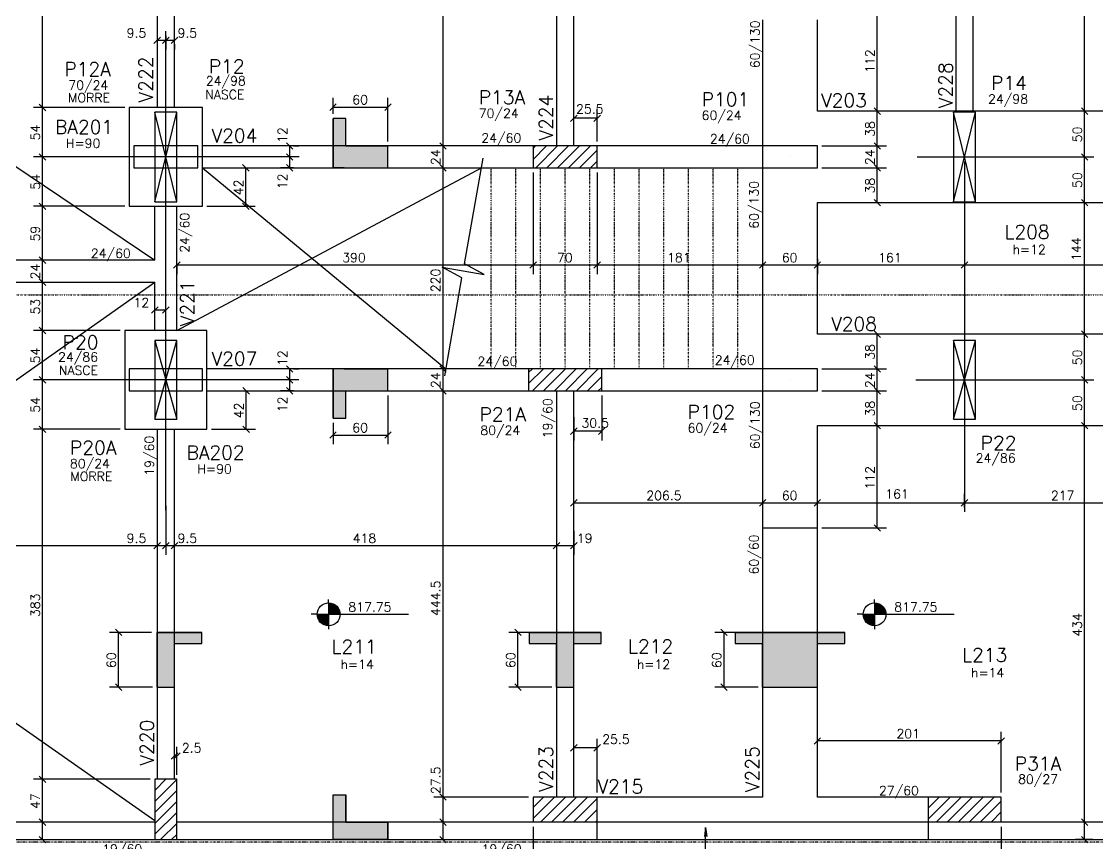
# Model space of a CAD drawing. Extents: x 938 to 7122, y 589 to 4089.
# Drawn here: x 2283 to 3461, y 1782 to 2682 of the extents above; entities that cross this region are included whole.
import ezdxf

# ---------------------------------------------------------------- set-up
doc = ezdxf.new("R2010")
doc.units = 0
doc.header["$MEASUREMENT"] = 0
doc.linetypes.add('ESTILO_TQS_0003', pattern=[1.5, 0.5, -0.4, 0.1, -0.5])
doc.linetypes.add('ESTILO_TQS_0004', pattern=[2, 0.5, -0.4, 0.1, -0.4, 0.1, -0.5])
for name, color, linetype in [('1', 1, 'CONTINUOUS'), ('2', 2, 'CONTINUOUS'), ('3', 3, 'CONTINUOUS'), ('4', 4, 'CONTINUOUS'), ('6', 6, 'CONTINUOUS'), ('7', 7, 'CONTINUOUS'), ('8', 8, 'CONTINUOUS'), ('9', 9, 'CONTINUOUS')]:
    doc.layers.add(name, color=color, linetype=linetype)
doc.styles.get("Standard").update_dxf_attribs({"font": 'ROMANS.SHX'})

msp = doc.modelspace()

# ---------------------------------------------------------------- linework, layer by layer
at = {"layer": '1', "linetype": 'Continuous'}
for p, q in [((3303.2985, 2484.4455), (3327.2985, 2582.4455)), ((3327.2985, 2484.4455), (3303.2985, 2582.4455)), ((3303.2985, 2246.4455), (3327.2985, 2332.4455)), ((3327.2985, 2246.4455), (3303.2985, 2332.4455))]:
    msp.add_line(p, q, dxfattribs=at)
at = {"layer": '2', "linetype": 'Continuous'}
for p, q in [((2428.262966, 2657.50118), (2435.334034, 2664.572248)), ((2437.762966, 2657.50118), (2444.834034, 2664.572248)), ((2437.762966, 2657.50118), (2444.834034, 2664.572248)), ((2447.262966, 2657.50118), (2454.334034, 2664.572248)), ((2309.916601, 2583.909966), (2302.845533, 2590.981034)), ((2309.916601, 2583.909966), (2302.845533, 2590.981034)), ((2620.784659, 2584.403837), (2627.855727, 2591.474905)), ((2680.784659, 2584.403837), (2687.855727, 2591.474905)), ((2891.334034, 2579.263), (2884.262966, 2572.191932)), ((2916.834034, 2579.263), (2909.762966, 2572.191932)), ((3223.365652, 2579.909966), (3216.294584, 2586.981034)), ((3223.365652, 2579.909966), (3216.294584, 2586.981034)), ((3450.230229, 2579.909966), (3443.159161, 2586.981034)), ((3450.230229, 2579.909966), (3443.159161, 2586.981034)), ((2624.320193, 2575.4455), (2624.320193, 2575.4455)), ((2580.424841, 2541.909966), (2573.353773, 2548.981034)), ((2684.320193, 2545.4455), (2684.320193, 2545.4455)), ((2748.174918, 2541.909966), (2741.10385, 2548.981034)), ((2748.174918, 2541.909966), (2741.10385, 2548.981034)), ((3223.365652, 2541.909966), (3216.294584, 2548.981034)), ((3223.365652, 2541.909966), (3216.294584, 2548.981034)), ((2309.916601, 2529.909966), (2302.845533, 2536.981034)), ((2309.916601, 2529.909966), (2302.845533, 2536.981034)), ((2441.2985, 2533.4455), (2441.2985, 2533.4455)), ((2580.424841, 2529.909966), (2573.353773, 2536.981034)), ((2580.424841, 2529.909966), (2573.353773, 2536.981034)), ((2878.2985, 2533.4455), (2878.2985, 2533.4455)), ((3124.2985, 2533.4455), (3124.2985, 2533.4455)), ((3315.2985, 2533.4455), (3315.2985, 2533.4455)), ((3450.230229, 2529.909966), (3443.159161, 2536.981034)), ((3450.230229, 2529.909966), (3443.159161, 2536.981034)), ((2532.409472, 2517.909966), (2525.338404, 2524.981034)), ((2580.424841, 2517.909966), (2573.353773, 2524.981034)), ((2748.174918, 2517.909966), (2741.10385, 2524.981034)), ((2748.174918, 2517.909966), (2741.10385, 2524.981034)), ((3223.365652, 2517.909966), (3216.294584, 2524.981034)), ((3223.365652, 2517.909966), (3216.294584, 2524.981034)), ((3223.365652, 2479.909966), (3216.294584, 2486.981034)), ((3450.230229, 2479.909966), (3443.159161, 2486.981034)), ((3450.230229, 2479.909966), (3443.159161, 2486.981034)), ((2309.916601, 2475.909966), (2302.845533, 2482.981034)), ((2309.916601, 2475.909966), (2302.845533, 2482.981034)), ((2532.409472, 2475.909966), (2525.338404, 2482.981034)), ((2309.916601, 2416.909966), (2302.845533, 2423.981034)), ((2309.916601, 2416.909966), (2302.845533, 2423.981034)), ((2449.762966, 2411.713912), (2456.834034, 2418.78498)), ((2449.762966, 2411.713912), (2456.834034, 2418.78498)), ((2839.762966, 2411.713912), (2846.834034, 2418.78498)), ((2839.762966, 2411.713912), (2846.834034, 2418.78498)), ((2909.762966, 2411.713912), (2916.834034, 2418.78498)), ((2909.762966, 2411.713912), (2916.834034, 2418.78498)), ((3090.762966, 2411.713912), (3097.834034, 2418.78498)), ((3090.762966, 2411.713912), (3097.834034, 2418.78498)), ((3150.762966, 2411.713912), (3157.834034, 2418.78498)), ((3150.762966, 2411.713912), (3157.834034, 2418.78498)), ((3150.762966, 2411.713912), (3157.834034, 2418.78498)), ((3311.762966, 2411.713912), (3318.834034, 2418.78498)), ((3311.762966, 2411.713912), (3318.834034, 2418.78498)), ((2309.916601, 2392.909966), (2302.845533, 2399.981034)), ((2309.916601, 2392.909966), (2302.845533, 2399.981034)), ((2425.762966, 2362.497724), (2432.834034, 2369.568792)), ((2437.762966, 2362.497724), (2444.834034, 2369.568792)), ((2309.916601, 2339.911554), (2302.845533, 2346.982621)), ((2309.916601, 2339.911554), (2302.845533, 2346.982621)), ((3223.365652, 2335.909966), (3216.294584, 2342.981034)), ((3450.230229, 2335.909966), (3443.159161, 2342.981034)), ((3450.230229, 2335.909966), (3443.159161, 2342.981034)), ((2580.424841, 2297.909966), (2573.353773, 2304.981034)), ((2748.174918, 2297.909966), (2741.10385, 2304.981034)), ((2748.174918, 2297.909966), (2741.10385, 2304.981034)), ((3223.365652, 2297.909966), (3216.294584, 2304.981034)), ((3223.365652, 2297.909966), (3216.294584, 2304.981034)), ((2309.916601, 2285.909966), (2302.845533, 2292.981034)), ((2309.916601, 2285.909966), (2302.845533, 2292.981034)), ((2441.2985, 2289.4455), (2441.2985, 2289.4455)), ((2580.424841, 2285.909966), (2573.353773, 2292.981034)), ((2580.424841, 2285.909966), (2573.353773, 2292.981034)), ((2878.2985, 2289.4455), (2878.2985, 2289.4455)), ((3124.2985, 2289.4455), (3124.2985, 2289.4455)), ((3315.2985, 2289.4455), (3315.2985, 2289.4455)), ((3450.230229, 2285.909966), (3443.159161, 2292.981034)), ((3450.230229, 2285.909966), (3443.159161, 2292.981034)), ((2532.774017, 2273.909966), (2525.702949, 2280.981034)), ((2580.424841, 2273.909966), (2573.353773, 2280.981034)), ((2684.320193, 2277.4455), (2684.320193, 2277.4455)), ((2748.174918, 2273.909966), (2741.10385, 2280.981034)), ((2748.174918, 2273.909966), (2741.10385, 2280.981034)), ((3223.365652, 2273.909966), (3216.294584, 2280.981034)), ((3223.365652, 2273.909966), (3216.294584, 2280.981034)), ((2309.916601, 2231.911554), (2302.845533, 2238.982621)), ((2309.916601, 2231.911554), (2302.845533, 2238.982621)), ((2532.774017, 2231.911554), (2525.702949, 2238.982621)), ((2624.320193, 2247.4455), (2624.320193, 2247.4455)), ((3223.365652, 2235.909966), (3216.294584, 2242.981034)), ((3223.365652, 2235.909966), (3216.294584, 2242.981034)), ((3450.230229, 2235.909966), (3443.159161, 2242.981034)), ((3450.230229, 2235.909966), (3443.159161, 2242.981034)), ((2620.784659, 2225.501807), (2627.855727, 2232.572875)), ((2680.784659, 2225.501807), (2687.855727, 2232.572875)), ((2891.334034, 2236.820657), (2884.262966, 2229.749589)), ((2921.834034, 2236.820657), (2914.762966, 2229.749589)), ((2884.262966, 2151.385638), (2891.334034, 2158.456706)), ((3090.762966, 2151.385638), (3097.834034, 2158.456706)), ((3090.762966, 2151.385638), (3097.834034, 2158.456706)), ((3150.762966, 2151.385638), (3157.834034, 2158.456706)), ((3150.762966, 2151.385638), (3157.834034, 2158.456706)), ((3311.762966, 2151.385638), (3318.834034, 2158.456706)), ((3311.762966, 2151.385638), (3318.834034, 2158.456706)), ((3311.762966, 2151.385638), (3318.834034, 2158.456706)), ((3223.365652, 2123.909966), (3216.294584, 2130.981034)), ((2428.262966, 2104.626985), (2435.334034, 2111.698053)), ((2437.762966, 2104.626985), (2444.834034, 2111.698053)), ((2437.762966, 2104.626985), (2444.834034, 2111.698053)), ((2447.262966, 2104.626985), (2454.334034, 2111.698053)), ((2865.262966, 2104.626985), (2872.334034, 2111.698053)), ((2865.262966, 2104.626985), (2872.334034, 2111.698053)), ((2884.262966, 2104.626985), (2891.334034, 2111.698053)), ((2393.156486, 2009.645113), (2386.085419, 2016.71618)), ((2830.156486, 2009.645113), (2823.085419, 2016.71618)), ((3055.656486, 2009.645113), (3048.585419, 2016.71618)), ((2393.156486, 1949.645113), (2386.085419, 1956.71618)), ((2830.156486, 1949.645113), (2823.085419, 1956.71618)), ((3055.656486, 1949.645113), (3048.585419, 1956.71618)), ((3157.834034, 1897.881166), (3150.762966, 1890.810098)), ((3358.834034, 1897.881166), (3351.762966, 1890.810098)), ((2891.334034, 1890.31542), (2884.262966, 1883.244353)), ((2916.834034, 1890.31542), (2909.762966, 1883.244353)), ((2454.334034, 1881.535323), (2447.262966, 1874.464256)), ((2456.834034, 1881.535323), (2449.762966, 1874.464256)), ((2309.916601, 1848.909966), (2302.845533, 1855.981034)), ((2309.916601, 1848.909966), (2302.845533, 1855.981034)), ((2309.916601, 1848.909966), (2302.845533, 1855.981034)), ((2748.174918, 1829.409966), (2741.10385, 1836.481034)), ((2748.174918, 1829.409966), (2741.10385, 1836.481034)), ((2441.2985, 1819.4455), (2441.2985, 1819.4455)), ((2878.2985, 1819.4455), (2878.2985, 1819.4455)), ((3315.2985, 1819.4455), (3315.2985, 1819.4455)), ((2309.916601, 1801.909966), (2302.845533, 1808.981034)), ((2309.916601, 1801.909966), (2302.845533, 1808.981034)), ((2748.174918, 1801.909966), (2741.10385, 1808.981034)), ((2748.174918, 1801.909966), (2741.10385, 1808.981034)), ((3450.230229, 1801.909966), (3443.159161, 1808.981034)), ((3450.230229, 1801.909966), (3443.159161, 1808.981034)), ((2309.916601, 1782.909966), (2302.845533, 1789.981034)), ((2748.174918, 1782.909966), (2741.10385, 1789.981034)), ((3450.230229, 1782.909966), (3443.159161, 1789.981034))]:
    msp.add_line(p, q, dxfattribs=at)
at = {"layer": '2', "linetype": 'ESTILO_TQS_0003'}
msp.add_line((5334.295499, 1783.447249), (1863.811791, 1783.432074), dxfattribs=at)
at = {"layer": '3', "linetype": 'Continuous'}
for p, q in [((2843.2985, 2530.757303), (2857.986697, 2545.4455)), ((2843.2985, 2542.778118), (2845.965882, 2545.4455)), ((2846.007513, 2521.4455), (2870.007513, 2545.4455)), ((2858.028328, 2521.4455), (2882.028328, 2545.4455)), ((2870.049143, 2521.4455), (2894.049143, 2545.4455)), ((2882.069958, 2521.4455), (2906.069958, 2545.4455)), ((2894.090774, 2521.4455), (2913.2985, 2540.653226)), ((2906.111589, 2521.4455), (2913.2985, 2528.632411)), ((2429.2985, 2420.4455), (2429.2985, 2479.4455)), ((2429.2985, 2420.4455), (1589.2985, 2420.4455)), ((1589.2985, 2396.4455), (2429.2985, 2396.4455)), ((2429.2985, 2343.447088), (2429.2985, 2396.4455)), ((2838.2985, 2285.340997), (2854.403003, 2301.4455)), ((2838.2985, 2297.361812), (2842.382188, 2301.4455)), ((2842.423818, 2277.4455), (2866.423818, 2301.4455)), ((2854.444633, 2277.4455), (2878.444633, 2301.4455)), ((2866.465449, 2277.4455), (2890.465449, 2301.4455)), ((2878.486264, 2277.4455), (2902.486264, 2301.4455)), ((2890.507079, 2277.4455), (2914.507079, 2301.4455)), ((2902.527895, 2277.4455), (2918.2985, 2293.216105)), ((2914.54871, 2277.4455), (2918.2985, 2281.19529)), ((3094.2985, 2127.4455), (3154.2985, 2127.4455)), ((2619.457765, 2045.419674), (2619.457765, 2049.179788)), ((3216.817483, 2045.419674), (3216.817483, 2049.179788)), ((2619.457765, 2045.419674), (2619.457765, 2020.419674)), ((2619.457765, 2044.812326), (2623.30689, 2044.812326)), ((2619.457765, 2044.019477), (2625.206228, 2044.019477)), ((2619.457765, 2043.226628), (2626.530023, 2043.226628)), ((2619.457765, 2042.433767), (2627.565284, 2042.433767)), ((2619.457765, 2041.640978), (2628.412624, 2041.640978)), ((2619.457765, 2040.848129), (2629.121633, 2040.848129)), ((2619.457765, 2040.055268), (2629.72097, 2040.055268)), ((2619.457765, 2039.262418), (2630.228992, 2039.262418)), ((2619.457765, 2038.469569), (2630.658145, 2038.469569)), ((2619.457765, 2037.67672), (2631.017204, 2037.67672)), ((2619.457765, 2036.883871), (2631.312509, 2036.883871)), ((3216.817483, 2045.419674), (3216.817483, 2020.419674)), ((3216.817483, 2044.812326), (3220.666608, 2044.812326)), ((3216.817483, 2044.019477), (3222.565945, 2044.019477)), ((3216.817483, 2043.226628), (3223.889741, 2043.226628)), ((3216.817483, 2042.433767), (3224.925002, 2042.433767)), ((3216.817483, 2041.640978), (3225.772341, 2041.640978)), ((3216.817483, 2040.848129), (3226.481351, 2040.848129)), ((3216.817483, 2040.055268), (3227.080687, 2040.055268)), ((3216.817483, 2039.262418), (3227.58871, 2039.262418)), ((3216.817483, 2038.469569), (3228.017863, 2038.469569)), ((3216.817483, 2037.67672), (3228.376921, 2037.67672)), ((3216.817483, 2036.883871), (3228.672227, 2036.883871)), ((2606.957765, 2032.919674), (2600.322393, 2032.919674)), ((2619.457717, 2032.126872), (2606.957717, 2032.126872)), ((2606.957765, 2032.919674), (2631.957765, 2032.919674)), ((2619.457717, 2031.334023), (2607.058711, 2031.334023)), ((2619.457717, 2030.541174), (2607.186075, 2030.541174)), ((2619.457717, 2029.748325), (2607.366701, 2029.748325)), ((2619.457717, 2028.955524), (2607.602973, 2028.955524)), ((2619.457717, 2028.162627), (2607.898279, 2028.162627)), ((2619.457717, 2027.369826), (2608.257337, 2027.369826)), ((2619.457717, 2026.576977), (2608.68649, 2026.576977)), ((2619.457717, 2025.784127), (2609.194513, 2025.784127)), ((2619.457765, 2036.09107), (2631.548782, 2036.09107)), ((2619.457765, 2035.298221), (2631.72936, 2035.298221)), ((2619.457765, 2034.505372), (2631.856771, 2034.505372)), ((2619.457765, 2033.712523), (2631.957765, 2033.712523)), ((2631.957765, 2032.919674), (2706.736307, 2032.919674)), ((3204.317483, 2032.919674), (3197.68211, 2032.919674)), ((3216.817435, 2032.126872), (3204.317435, 2032.126872)), ((3204.317483, 2032.919674), (3229.317483, 2032.919674)), ((3216.817435, 2031.334023), (3204.418429, 2031.334023)), ((3216.817435, 2030.541174), (3204.545792, 2030.541174)), ((3216.817435, 2029.748325), (3204.726418, 2029.748325)), ((3216.817435, 2028.955524), (3204.962691, 2028.955524)), ((3216.817435, 2028.162627), (3205.257996, 2028.162627)), ((3216.817435, 2027.369826), (3205.617055, 2027.369826)), ((3216.817435, 2026.576977), (3206.046208, 2026.576977)), ((3216.817435, 2025.784127), (3206.55423, 2025.784127)), ((3216.817483, 2036.09107), (3228.908499, 2036.09107)), ((3216.817483, 2035.298221), (3229.089078, 2035.298221)), ((3216.817483, 2034.505372), (3229.216489, 2034.505372)), ((3216.817483, 2033.712523), (3229.317483, 2033.712523)), ((3229.317483, 2032.919674), (3304.096025, 2032.919674)), ((2619.457717, 2024.991278), (2609.793897, 2024.991278)), ((2619.457717, 2024.198477), (2610.502859, 2024.198477)), ((2619.457717, 2023.405568), (2611.350198, 2023.405568)), ((2619.457717, 2022.612767), (2612.385459, 2022.612767)), ((2619.457717, 2021.819918), (2613.709255, 2021.819918)), ((2619.457717, 2021.027069), (2615.60864, 2021.027069)), ((2619.457765, 2020.419674), (2619.457765, 2016.732666)), ((3216.817435, 2024.991278), (3207.153615, 2024.991278)), ((3216.817435, 2024.198477), (3207.862576, 2024.198477)), ((3216.817435, 2023.405568), (3208.709916, 2023.405568)), ((3216.817435, 2022.612767), (3209.745177, 2022.612767)), ((3216.817435, 2021.819918), (3211.068972, 2021.819918)), ((3216.817435, 2021.027069), (3212.968358, 2021.027069)), ((3216.817483, 2020.419674), (3216.817483, 2016.732666)), ((2429.2985, 1840.278551), (2441.465449, 1852.4455)), ((2429.2985, 1852.299367), (2429.444633, 1852.4455)), ((2429.2985, 1828.257736), (2453.2985, 1852.257736)), ((2429.2985, 1816.236921), (2453.2985, 1840.236921)), ((2429.2985, 1804.216105), (2453.2985, 1828.216105)), ((2843.2985, 1809.508386), (2866.735614, 1832.9455)), ((2843.2985, 1821.529201), (2854.714799, 1832.9455)), ((2851.756429, 1805.9455), (2878.756429, 1832.9455)), ((2863.777245, 1805.9455), (2890.777245, 1832.9455)), ((2875.79806, 1805.9455), (2902.79806, 1832.9455)), ((2887.818875, 1805.9455), (2913.2985, 1831.425125)), ((3275.2985, 1808.759036), (3299.484964, 1832.9455)), ((3275.2985, 1820.779851), (3287.464149, 1832.9455)), ((3275.2985, 1832.800666), (3275.443334, 1832.9455)), ((3284.505779, 1805.9455), (3311.505779, 1832.9455)), ((3296.526595, 1805.9455), (3323.526595, 1832.9455)), ((3308.54741, 1805.9455), (3335.54741, 1832.9455)), ((3320.568225, 1805.9455), (3347.568225, 1832.9455)), ((3332.589041, 1805.9455), (3355.2985, 1828.654959)), ((2429.2985, 1792.19529), (2453.2985, 1816.19529)), ((2899.83969, 1805.9455), (2913.2985, 1819.40431)), ((3344.609856, 1805.9455), (3355.2985, 1816.634144)), ((2435.569525, 1786.4455), (2453.2985, 1804.174475)), ((2911.860506, 1805.9455), (2913.2985, 1807.383494)), ((2447.59034, 1786.4455), (2453.2985, 1792.15366)), ((2913.2985, 1786.4455), (3275.2985, 1786.4455))]:
    msp.add_line(p, q, dxfattribs=at)
at = {"layer": '3', "linetype": 'ESTILO_TQS_0004'}
for p, q in [((2797.2985, 2301.4455), (2797.2985, 2521.4455)), ((2824.2985, 2301.4455), (2824.2985, 2521.4455)), ((2851.2985, 2301.4455), (2851.2985, 2521.4455)), ((2878.2985, 2301.4455), (2878.2985, 2521.4455)), ((2905.2985, 2301.4455), (2905.2985, 2521.4455)), ((2932.2985, 2301.4455), (2932.2985, 2521.4455)), ((2959.2985, 2301.4455), (2959.2985, 2521.4455)), ((2986.2985, 2301.4455), (2986.2985, 2521.4455)), ((3013.2985, 2301.4455), (3013.2985, 2521.4455)), ((3040.2985, 2301.4455), (3040.2985, 2521.4455)), ((3067.2985, 2301.4455), (3067.2985, 2521.4455))]:
    msp.add_line(p, q, dxfattribs=at)
at = {"layer": '3', "linetype": 'Continuous'}
for points in [[(2431.7985, 2985.4455), (2431.7985, 2587.4455)], [(2450.7985, 2587.4455), (2450.7985, 2985.4455)], [(2868.7985, 2985.4455), (2868.7985, 2545.4455)], [(2887.7985, 2545.4455), (2887.7985, 2985.4455)], [(3305.7985, 2985.4455), (3305.7985, 2583.4455)], [(3324.7985, 2583.4455), (3324.7985, 2985.4455)], [(3094.2985, 2683.4455), (3094.2985, 2545.4455)], [(3154.2985, 2583.4455), (3154.2985, 2683.4455)], [(2401.2985, 2479.4455), (2481.2985, 2479.4455), (2481.2985, 2587.4455), (2401.2985, 2587.4455), (2401.2985, 2479.4455)], [(3305.7985, 2583.4455), (3154.2985, 2583.4455)], [(3324.7985, 2583.4455), (3305.7985, 2583.4455)], [(3729.7985, 2583.4455), (3324.7985, 2583.4455)], [(2843.2985, 2545.4455), (2481.2985, 2545.4455)], [(3094.2985, 2545.4455), (2913.2985, 2545.4455)], [(2481.2985, 2521.4455), (2843.2985, 2521.4455)], [(2913.2985, 2521.4455), (3094.2985, 2521.4455)], [(3094.2985, 2521.4455), (3094.2985, 2301.4455)], [(2453.2985, 2343.447088), (2453.2985, 2479.4455)], [(3154.2985, 2339.4455), (3154.2985, 2483.4455)], [(3154.2985, 2483.4455), (3315.2985, 2483.4455)], [(3315.2985, 2483.4455), (3729.7985, 2483.4455)], [(2396.2985, 2235.447088), (2486.2985, 2235.447088), (2486.2985, 2343.447088), (2396.2985, 2343.447088), (2396.2985, 2235.447088)], [(3315.2985, 2339.4455), (3154.2985, 2339.4455)], [(3729.7985, 2339.4455), (3315.2985, 2339.4455)], [(2838.2985, 2301.4455), (2486.2985, 2301.4455)], [(3094.2985, 2301.4455), (2918.2985, 2301.4455)], [(2486.2985, 2277.4455), (2838.2985, 2277.4455)], [(2868.7985, 2277.4455), (2868.7985, 1832.9455)], [(2887.7985, 1832.9455), (2887.7985, 2277.4455)], [(2918.2985, 2277.4455), (3094.2985, 2277.4455)], [(3094.2985, 2277.4455), (3094.2985, 2139.4455)], [(3154.2985, 2139.4455), (3154.2985, 2239.4455)], [(3154.2985, 2239.4455), (3315.2985, 2239.4455)], [(3315.2985, 2239.4455), (3729.7985, 2239.4455)], [(2431.7985, 2235.447088), (2431.7985, 1852.4455)], [(2450.7985, 1852.4455), (2450.7985, 2235.447088)], [(3094.2985, 2139.4455), (3094.2985, 1832.9455)], [(3154.2985, 1832.9455), (3154.2985, 2139.4455)], [(3094.2985, 1832.9455), (2913.2985, 1832.9455)], [(3275.2985, 1832.9455), (3154.2985, 1832.9455)], [(2429.2985, 1805.4455), (2019.2985, 1805.4455)], [(2843.2985, 1805.4455), (2453.2985, 1805.4455)], [(2843.2985, 1805.9455), (2843.2985, 1805.4455)], [(2913.2985, 1805.9455), (3124.2985, 1805.9455)], [(2913.2985, 1804.4455), (2913.2985, 1805.9455)], [(2913.2985, 1786.4455), (2913.2985, 1804.4455)], [(3124.2985, 1805.9455), (3275.2985, 1805.9455)], [(3275.2985, 1805.9455), (3275.2985, 1804.4455)], [(3275.2985, 1804.4455), (3275.2985, 1786.4455)], [(3355.2985, 1805.4455), (3355.2985, 1805.9455)], [(3717.2985, 1805.4455), (3355.2985, 1805.4455)], [(2118.2985, 1786.4455), (2429.2985, 1786.4455)], [(2453.2985, 1786.4455), (2913.2985, 1786.4455)], [(3275.2985, 1786.4455), (3752.2985, 1786.4455)]]:
    msp.add_lwpolyline(points, dxfattribs=at)
for centre in [(2619.457765, 2032.919674), (3216.817483, 2032.919674)]:
    msp.add_circle(centre, 12.5, dxfattribs=at)
at = {"layer": '6', "linetype": 'Continuous'}
for p, q in [((2624.320193, 2545.4455), (2624.320193, 2575.4455)), ((2638.320193, 2545.4455), (2638.320193, 2575.4455)), ((2624.320193, 2521.4455), (2624.320193, 2545.4455)), ((2638.320193, 2545.4455), (2684.320193, 2545.4455)), ((2684.320193, 2521.4455), (2684.320193, 2545.4455)), ((2624.320193, 2521.4455), (2624.320193, 2521.4455)), ((2636.320193, 2521.4455), (2624.320193, 2521.4455)), ((2636.320193, 2521.4455), (2636.320193, 2521.4455)), ((2636.320193, 2521.4455), (2684.320193, 2521.4455)), ((2624.320193, 2301.4455), (2624.320193, 2301.4455)), ((2624.320193, 2277.4455), (2624.320193, 2301.4455)), ((2636.320193, 2301.4455), (2624.320193, 2301.4455)), ((2636.320193, 2301.4455), (2636.320193, 2301.4455)), ((2636.320193, 2301.4455), (2684.320193, 2301.4455)), ((2684.320193, 2277.4455), (2684.320193, 2301.4455)), ((2624.320193, 2247.4455), (2624.320193, 2277.4455)), ((2638.320193, 2247.4455), (2638.320193, 2277.4455)), ((2638.320193, 2277.4455), (2684.320193, 2277.4455)), ((2431.7985, 2013.180647), (2431.7985, 2013.180647)), ((2431.7985, 2013.180647), (2450.7985, 2013.180647)), ((2431.7985, 2001.180647), (2431.7985, 2013.180647)), ((2450.7985, 2013.180647), (2480.7985, 2013.180647)), ((2838.7985, 2013.180647), (2868.7985, 2013.180647)), ((2868.7985, 2013.180647), (2887.7985, 2013.180647)), ((2887.7985, 2013.180647), (2917.7985, 2013.180647)), ((3064.2985, 2013.180647), (3094.2985, 2013.180647)), ((3094.2985, 2013.180647), (3154.2985, 2013.180647)), ((3154.2985, 2013.180647), (3184.2985, 2013.180647)), ((2431.7985, 1953.180647), (2431.7985, 2001.180647)), ((2431.7985, 2001.180647), (2431.7985, 2001.180647)), ((2450.7985, 1953.180647), (2450.7985, 2001.180647)), ((2450.7985, 2001.180647), (2480.7985, 2001.180647)), ((2838.7985, 2001.180647), (2868.7985, 2001.180647)), ((2868.7985, 1953.180647), (2868.7985, 2001.180647)), ((2887.7985, 1953.180647), (2887.7985, 2001.180647)), ((2887.7985, 2001.180647), (2917.7985, 2001.180647)), ((3064.2985, 2001.180647), (3094.2985, 2001.180647)), ((3094.2985, 1953.180647), (3094.2985, 2001.180647)), ((3154.2985, 1953.180647), (3154.2985, 2001.180647)), ((3154.2985, 2001.180647), (3184.2985, 2001.180647)), ((2431.7985, 1953.180647), (2450.7985, 1953.180647)), ((2868.7985, 1953.180647), (2887.7985, 1953.180647)), ((3094.2985, 1953.180647), (3154.2985, 1953.180647)), ((2624.320193, 1805.4455), (2624.320193, 1835.4455)), ((2638.320193, 1805.4455), (2638.320193, 1835.4455)), ((2624.320193, 1786.4455), (2624.320193, 1805.4455)), ((2638.320193, 1805.4455), (2684.320193, 1805.4455)), ((2684.320193, 1786.4455), (2684.320193, 1805.4455)), ((2624.320193, 1786.4455), (2684.320193, 1786.4455))]:
    msp.add_line(p, q, dxfattribs=at)
at = {"layer": '7', "linetype": 'Continuous'}
for points in [[(2429.2985, 2484.4455), (2453.2985, 2484.4455), (2453.2985, 2582.4455), (2429.2985, 2582.4455), (2429.2985, 2484.4455)], [(3303.2985, 2484.4455), (3327.2985, 2484.4455), (3327.2985, 2582.4455), (3303.2985, 2582.4455), (3303.2985, 2484.4455)], [(2406.2985, 2521.4455), (2476.2985, 2521.4455), (2476.2985, 2545.4455), (2406.2985, 2545.4455), (2406.2985, 2521.4455)], [(2843.2985, 2521.4455), (2913.2985, 2521.4455), (2913.2985, 2545.4455), (2843.2985, 2545.4455), (2843.2985, 2521.4455)], [(3094.2985, 2521.4455), (3154.2985, 2521.4455), (3154.2985, 2545.4455), (3094.2985, 2545.4455), (3094.2985, 2521.4455)], [(2429.2985, 2246.4455), (2453.2985, 2246.4455), (2453.2985, 2332.4455), (2429.2985, 2332.4455), (2429.2985, 2246.4455)], [(3303.2985, 2246.4455), (3327.2985, 2246.4455), (3327.2985, 2332.4455), (3303.2985, 2332.4455), (3303.2985, 2246.4455)], [(2401.2985, 2277.4455), (2481.2985, 2277.4455), (2481.2985, 2301.4455), (2401.2985, 2301.4455), (2401.2985, 2277.4455)], [(2838.2985, 2277.4455), (2918.2985, 2277.4455), (2918.2985, 2301.4455), (2838.2985, 2301.4455), (2838.2985, 2277.4455)], [(3094.2985, 2277.4455), (3154.2985, 2277.4455), (3154.2985, 2301.4455), (3094.2985, 2301.4455), (3094.2985, 2277.4455)], [(2429.2985, 1786.4455), (2453.2985, 1786.4455), (2453.2985, 1852.4455), (2429.2985, 1852.4455), (2429.2985, 1786.4455)], [(2843.2985, 1805.9455), (2913.2985, 1805.9455), (2913.2985, 1832.9455), (2843.2985, 1832.9455), (2843.2985, 1805.9455)], [(3275.2985, 1805.9455), (3355.2985, 1805.9455), (3355.2985, 1832.9455), (3275.2985, 1832.9455), (3275.2985, 1805.9455)]]:
    msp.add_lwpolyline(points, dxfattribs=at)
at = {"layer": '8', "linetype": 'Continuous'}
for points in [[(2624.320193, 2521.4455), (2636.320193, 2521.4455), (2684.320193, 2521.4455), (2684.320193, 2545.4455), (2638.320193, 2545.4455), (2638.320193, 2575.4455), (2624.320193, 2575.4455), (2624.320193, 2521.4455)], [(2624.320193, 2247.4455), (2638.320193, 2247.4455), (2638.320193, 2277.4455), (2684.320193, 2277.4455), (2684.320193, 2301.4455), (2636.320193, 2301.4455), (2624.320193, 2301.4455), (2624.320193, 2247.4455)], [(2431.7985, 2013.180647), (2431.7985, 2001.180647), (2431.7985, 1953.180647), (2450.7985, 1953.180647), (2450.7985, 2001.180647), (2480.7985, 2001.180647), (2480.7985, 2013.180647), (2431.7985, 2013.180647)], [(2838.7985, 2013.180647), (2838.7985, 2001.180647), (2868.7985, 2001.180647), (2868.7985, 1953.180647), (2887.7985, 1953.180647), (2887.7985, 2001.180647), (2917.7985, 2001.180647), (2917.7985, 2013.180647), (2838.7985, 2013.180647)], [(3064.2985, 2001.180647), (3094.2985, 2001.180647), (3094.2985, 1953.180647), (3154.2985, 1953.180647), (3154.2985, 2001.180647), (3184.2985, 2001.180647), (3184.2985, 2013.180647), (3064.2985, 2013.180647), (3064.2985, 2001.180647)], [(2624.320193, 1835.4455), (2638.320193, 1835.4455), (2638.320193, 1805.4455), (2684.320193, 1805.4455), (2684.320193, 1786.4455), (2624.320193, 1786.4455), (2624.320193, 1835.4455)]]:
    msp.add_lwpolyline(points, dxfattribs=at)
for points in [[(2638.320193, 2545.4455), (2638.320193, 2575.4455), (2624.320193, 2521.4455)], [(2638.320193, 2575.4455), (2624.320193, 2575.4455), (2624.320193, 2521.4455)], [(2624.320193, 2521.4455), (2624.320193, 2521.4455), (2624.320193, 2575.4455)], [(2684.320193, 2521.4455), (2684.320193, 2545.4455), (2624.320193, 2521.4455)], [(2684.320193, 2545.4455), (2638.320193, 2545.4455), (2624.320193, 2521.4455)], [(2636.320193, 2521.4455), (2684.320193, 2521.4455), (2624.320193, 2521.4455)], [(2636.320193, 2301.4455), (2624.320193, 2301.4455), (2638.320193, 2247.4455)], [(2638.320193, 2247.4455), (2624.320193, 2301.4455), (2624.320193, 2247.4455)], [(2684.320193, 2301.4455), (2636.320193, 2301.4455), (2638.320193, 2277.4455)], [(2638.320193, 2277.4455), (2636.320193, 2301.4455), (2638.320193, 2247.4455)], [(2684.320193, 2277.4455), (2684.320193, 2301.4455), (2638.320193, 2277.4455)], [(2431.7985, 2013.180647), (2431.7985, 2001.180647), (2431.7985, 1953.180647)], [(2431.7985, 2013.180647), (2431.7985, 1953.180647), (2450.7985, 1953.180647)], [(2431.7985, 2013.180647), (2450.7985, 1953.180647), (2450.7985, 2001.180647)], [(2431.7985, 2013.180647), (2450.7985, 2001.180647), (2480.7985, 2001.180647)], [(2431.7985, 2013.180647), (2480.7985, 2001.180647), (2480.7985, 2013.180647)], [(2431.7985, 2013.180647), (2480.7985, 2013.180647), (2431.7985, 2013.180647)], [(2838.7985, 2013.180647), (2838.7985, 2001.180647), (2868.7985, 2001.180647)], [(2838.7985, 2013.180647), (2868.7985, 2001.180647), (2917.7985, 2013.180647)], [(2868.7985, 2001.180647), (2887.7985, 2001.180647), (2917.7985, 2013.180647)], [(2887.7985, 2001.180647), (2917.7985, 2001.180647), (2917.7985, 2013.180647)], [(3064.2985, 2013.180647), (3064.2985, 2001.180647), (3094.2985, 2001.180647)], [(3064.2985, 2013.180647), (3094.2985, 2001.180647), (3184.2985, 2013.180647)], [(3094.2985, 2001.180647), (3154.2985, 2001.180647), (3184.2985, 2013.180647)], [(3154.2985, 2001.180647), (3184.2985, 2001.180647), (3184.2985, 2013.180647)], [(2868.7985, 1953.180647), (2887.7985, 1953.180647), (2868.7985, 2001.180647)], [(2887.7985, 1953.180647), (2887.7985, 2001.180647), (2868.7985, 2001.180647)], [(3094.2985, 1953.180647), (3154.2985, 1953.180647), (3094.2985, 2001.180647)], [(3154.2985, 1953.180647), (3154.2985, 2001.180647), (3094.2985, 2001.180647)], [(2624.320193, 1835.4455), (2638.320193, 1835.4455), (2624.320193, 1786.4455)], [(2638.320193, 1835.4455), (2638.320193, 1805.4455), (2624.320193, 1786.4455)], [(2624.320193, 1786.4455), (2638.320193, 1805.4455), (2684.320193, 1786.4455)], [(2638.320193, 1805.4455), (2684.320193, 1805.4455), (2684.320193, 1786.4455)]]:
    msp.add_solid(points, dxfattribs=at)
at = {"layer": '9', "linetype": 'Continuous'}
for p, q in [((1594.2985, 2982.092384), (2429.2985, 2420.4455)), ((2306.381067, 2587.4455), (2306.381067, 2985.4455)), ((2744.639384, 2545.4455), (2744.639384, 2985.4455)), ((3446.694695, 2583.4455), (3446.694695, 2985.4455)), ((3219.830118, 2583.4455), (3219.830118, 2695.4455)), ((2431.7985, 2678.072914), (2431.7985, 2651.036714)), ((2431.7985, 2661.036714), (2441.2985, 2661.036714)), ((2441.2985, 2146.922101), (2441.2985, 2671.026458)), ((2441.2985, 2666.026458), (2441.2985, 2651.036714)), ((2441.2985, 2661.036714), (2450.7985, 2661.036714)), ((2450.7985, 2656.918162), (2450.7985, 2651.036714)), ((2624.320193, 2580.4455), (2624.320193, 2597.939371)), ((2684.320193, 2550.4455), (2684.320193, 2597.939371)), ((2396.2985, 2587.4455), (2296.381067, 2587.4455)), ((2306.381067, 2533.4455), (2306.381067, 2587.4455)), ((2453.2985, 2484.4455), (2429.2985, 2582.4455)), ((2429.2985, 2484.4455), (2453.2985, 2582.4455)), ((2624.320193, 2587.939371), (2684.320193, 2587.939371)), ((2887.7985, 2568.839318), (2887.7985, 2585.727466)), ((2913.2985, 2550.4455), (2913.2985, 2585.727466)), ((3219.830118, 2545.4455), (3219.830118, 2583.4455)), ((3442.333561, 2583.4455), (3436.694695, 2583.4455)), ((3446.694695, 2533.4455), (3446.694695, 2583.4455)), ((2913.2985, 2575.727466), (2887.7985, 2575.727466)), ((2576.889307, 2533.4455), (2576.889307, 2545.4455)), ((2580.9506, 2545.4455), (2586.889307, 2545.4455)), ((2744.639384, 2521.4455), (2744.639384, 2545.4455)), ((3159.2985, 2545.4455), (3229.830118, 2545.4455)), ((3219.830118, 2521.4455), (3219.830118, 2545.4455)), ((2587.363581, 2533.4455), (2296.381067, 2533.4455)), ((2306.381067, 2479.4455), (2306.381067, 2533.4455)), ((2581.651864, 2533.4455), (2566.889307, 2533.4455)), ((2576.889307, 2521.4455), (2576.889307, 2533.4455)), ((2768.045252, 2416.565348), (2788.396032, 2531.93952)), ((3263.564227, 2533.4455), (3456.694695, 2533.4455)), ((3446.694695, 2483.4455), (3446.694695, 2533.4455)), ((2453.2985, 2343.447088), (2786.544945, 2521.4455)), ((2481.2985, 2521.4455), (2747.739332, 2301.4455)), ((2518.607277, 2521.4455), (2538.873938, 2521.4455)), ((2528.873938, 2479.4455), (2528.873938, 2521.4455)), ((2581.088639, 2521.4455), (2566.889307, 2521.4455)), ((2744.639384, 2301.4455), (2744.639384, 2521.4455)), ((3159.2985, 2521.4455), (3229.830118, 2521.4455)), ((3219.830118, 2483.4455), (3219.830118, 2521.4455)), ((3315.2985, 2528.44088), (3315.2985, 2405.249446)), ((2843.2985, 2516.4455), (2843.2985, 2405.249446)), ((2913.2985, 2516.4455), (2913.2985, 2405.249446)), ((2396.2985, 2479.4455), (2296.381067, 2479.4455)), ((2306.381067, 2420.4455), (2306.381067, 2479.4455)), ((2486.2985, 2479.4455), (2538.873938, 2479.4455)), ((3439.908237, 2483.4455), (3456.694695, 2483.4455)), ((3446.694695, 2339.4455), (3446.694695, 2483.4455)), ((2306.381067, 2396.4455), (2306.381067, 2420.4455)), ((2453.2985, 2415.664084), (2453.2985, 2405.249446)), ((2453.2985, 2415.249446), (2843.2985, 2415.249446)), ((2789.73205, 2404.820525), (2768.045252, 2416.565348)), ((2843.2985, 2415.249446), (2913.2985, 2415.249446)), ((2913.2985, 2415.249446), (3094.2985, 2415.249446)), ((3094.2985, 2415.249446), (3154.2985, 2415.249446)), ((3154.2985, 2421.85482), (3154.2985, 2405.249446)), ((3154.2985, 2415.249446), (3315.2985, 2415.249446)), ((3315.2985, 2415.249446), (3729.7985, 2415.249446)), ((2765.33573, 2401.20432), (2743.648922, 2412.9491)), ((2743.648922, 2412.9491), (2789.73205, 2404.820525)), ((3094.2985, 2412.085975), (3094.2985, 2405.249446)), ((3154.2985, 2412.085975), (3154.2985, 2405.249446)), ((3315.2985, 2405.249446), (3315.2985, 2144.921172)), ((1589.2985, 2396.4455), (2429.2985, 1807.199209)), ((1732.175614, 1905.671464), (2429.2985, 2396.4455)), ((2306.381067, 2343.447088), (2306.381067, 2396.4455)), ((2746.415357, 2293.93952), (2765.33573, 2401.20432)), ((2429.2985, 2348.447088), (2429.2985, 2376.033258)), ((2429.2985, 2366.033258), (2441.2985, 2366.033258)), ((2391.2985, 2343.447088), (2296.381067, 2343.447088)), ((2306.381067, 2289.4455), (2306.381067, 2343.447088)), ((2429.2985, 2246.4455), (2453.2985, 2332.4455)), ((2429.2985, 2332.4455), (2453.2985, 2246.4455)), ((3216.039488, 2339.4455), (3209.830118, 2339.4455)), ((3219.830118, 2301.4455), (3219.830118, 2339.4455)), ((3453.135094, 2339.4455), (3436.694695, 2339.4455)), ((3446.694695, 2289.4455), (3446.694695, 2339.4455)), ((2576.889307, 2289.4455), (2576.889307, 2301.4455)), ((2580.9506, 2301.4455), (2586.889307, 2301.4455)), ((2744.639384, 2277.4455), (2744.639384, 2301.4455)), ((3159.2985, 2301.4455), (3229.830118, 2301.4455)), ((3219.830118, 2277.4455), (3219.830118, 2301.4455)), ((2586.651864, 2289.4455), (2296.381067, 2289.4455)), ((2306.381067, 2235.447088), (2306.381067, 2289.4455)), ((2581.651864, 2289.4455), (2566.889307, 2289.4455)), ((2576.889307, 2277.4455), (2576.889307, 2289.4455)), ((3262.092497, 2289.4455), (3456.694695, 2289.4455)), ((3446.694695, 2239.4455), (3446.694695, 2289.4455)), ((2517.324095, 2277.4455), (2539.238483, 2277.4455)), ((2529.238483, 2235.447088), (2529.238483, 2277.4455)), ((2581.088639, 2277.4455), (2566.889307, 2277.4455)), ((2684.320193, 2272.4455), (2684.320193, 2219.037341)), ((2744.639384, 1832.9455), (2744.639384, 2277.4455)), ((2918.2985, 2272.4455), (2918.2985, 2223.285123)), ((3159.2985, 2277.4455), (3229.830118, 2277.4455)), ((3219.830118, 2239.4455), (3219.830118, 2277.4455)), ((2624.320193, 2242.4455), (2624.320193, 2219.037341)), ((2887.7985, 2248.728185), (2887.7985, 2223.285123)), ((3199.433351, 2239.4455), (3229.830118, 2239.4455)), ((3219.830118, 2127.4455), (3219.830118, 2239.4455)), ((3422.051029, 2239.4455), (3456.694695, 2239.4455)), ((3446.694695, 1805.4455), (3446.694695, 2239.4455)), ((2391.2985, 2235.447088), (2296.381067, 2235.447088)), ((2306.381067, 1852.4455), (2306.381067, 2235.447088)), ((2491.2985, 2235.447088), (2539.238483, 2235.447088)), ((2624.320193, 2229.037341), (2684.320193, 2229.037341)), ((2918.2985, 2233.285123), (2887.7985, 2233.285123)), ((2887.7985, 2154.921172), (3094.2985, 2154.921172)), ((3094.2985, 2154.921172), (3154.2985, 2154.921172)), ((3154.2985, 2154.921172), (3315.2985, 2154.921172)), ((3315.2985, 2149.921172), (3315.2985, 2164.921172)), ((3315.2985, 2154.921172), (3532.298508, 2154.921172)), ((2441.2985, 2151.741561), (2441.2985, 2098.162519)), ((2868.7985, 2130.26285), (2868.7985, 2098.162519)), ((2887.7985, 2124.412577), (2887.7985, 2098.162519)), ((3159.2985, 2127.4455), (3229.830118, 2127.4455)), ((2044.2985, 2108.162519), (2431.7985, 2108.162519)), ((2431.7985, 2108.162519), (2441.2985, 2108.162519)), ((2441.2985, 2108.162519), (2450.7985, 2108.162519)), ((2450.7985, 2108.162519), (2868.7985, 2108.162519)), ((2868.7985, 2108.162519), (2887.7985, 2108.162519)), ((2425.77477, 2013.180647), (2379.620953, 2013.180647)), ((2389.620953, 1953.180647), (2389.620953, 2013.180647)), ((2840.289705, 2013.180647), (2816.620953, 2013.180647)), ((2826.620953, 1953.180647), (2826.620953, 2013.180647)), ((3065.789705, 2013.180647), (3042.120953, 2013.180647)), ((3052.120953, 1953.180647), (3052.120953, 2013.180647)), ((2426.7985, 1953.180647), (2379.620953, 1953.180647)), ((2863.7985, 1953.180647), (2816.620953, 1953.180647)), ((3089.2985, 1953.180647), (3042.120953, 1953.180647)), ((2887.7985, 1865.891571), (2887.7985, 1896.779887)), ((2913.2985, 1837.9455), (2913.2985, 1896.779887)), ((3154.2985, 1877.253455), (3154.2985, 1904.345632)), ((3355.2985, 1837.9455), (3355.2985, 1904.345632)), ((2450.7985, 1872.535958), (2450.7985, 1887.999789)), ((2453.2985, 1857.4455), (2453.2985, 1887.999789)), ((2913.2985, 1886.779887), (2887.7985, 1886.779887)), ((3355.2985, 1894.345632), (3154.2985, 1894.345632)), ((2453.2985, 1877.999789), (2450.7985, 1877.999789)), ((2424.2985, 1852.4455), (2296.381067, 1852.4455)), ((2367.41489, 1852.4455), (2296.381067, 1852.4455)), ((2306.381067, 1805.4455), (2306.381067, 1852.4455)), ((2838.2985, 1832.9455), (2734.639384, 1832.9455)), ((2744.639384, 1805.4455), (2744.639384, 1832.9455)), ((2306.381067, 1786.4455), (2306.381067, 1805.4455)), ((2744.639384, 1786.4455), (2744.639384, 1805.4455)), ((3456.232611, 1805.4455), (3436.694695, 1805.4455)), ((3446.694695, 1786.4455), (3446.694695, 1805.4455)), ((2843.2985, 1800.4455), (2843.2985, 1615.012119)), ((3355.2985, 1800.4455), (3355.2985, 1615.012119)), ((3455.600528, 1786.4455), (3436.694695, 1786.4455))]:
    msp.add_line(p, q, dxfattribs=at)
at = {"layer": '9', "linetype": 'ESTILO_TQS_0004'}
msp.add_line((1386.105597, 2382.4455), (5564.015502, 2382.4455), dxfattribs=at)
at = {"layer": '9', "linetype": 'Continuous'}
msp.add_lwpolyline([(3080.77587, 1745.712794), (3031.930506, 1745.712794), (3031.930506, 1799.57784), (3033.235768, 1789.663391), (3031.930506, 1799.57784), (3030.625244, 1789.663391)], dxfattribs=at)

# ---------------------------------------------------------------- texts
at = {"layer": '2', "linetype": 'Continuous'}
for s, p in [('9.5', (2398.46517, 2664.036714)), ('9.5', (2454.13183, 2664.036714)), ('60', (2645.320193, 2590.939371)), ('25.5', (2890.168496, 2580.840915)), ('390', (2634.2985, 2418.249446)), ('70', (2869.2985, 2418.249446)), ('181', (2989.7985, 2418.249446)), ('60', (3115.2985, 2418.249446)), ('161', (3220.7985, 2418.249446)), ('12', (2405.96517, 2369.033258)), ('60', (2645.320193, 2232.037341)), ('30.5', (2896.121599, 2237.327517)), ('206.5', (2967.0485, 2157.921172)), ('60', (3115.2985, 2157.921172)), ('161', (3228.515553, 2159.545815)), ('217', (3409.798504, 2157.921172)), ('9.5', (2398.46517, 2111.162519)), ('9.5', (2454.13183, 2111.162519)), ('418', (2645.7985, 2111.162519)), ('19', (2891.13183, 2111.162519)), ('25.5', (2918.801619, 1891.259219)), ('201', (3240.7985, 1897.345632)), ('2.5', (2458.810063, 1881.765436))]:
    msp.add_text(s, height=10, dxfattribs=at).set_placement(p)
for s, p in [('112', (3216.830118, 2625.4455)), ('54', (2303.381067, 2551.4455)), ('38', (3216.830118, 2555.4455)), ('12', (2573.889307, 2548.77883)), ('50', (3443.694695, 2549.4455)), ('24', (2741.639384, 2524.4455)), ('24', (3216.830118, 2524.4455)), ('54', (2303.381067, 2497.4455)), ('12', (2573.889307, 2498.11217)), ('38', (3216.830118, 2493.4455)), ('50', (3443.694695, 2499.4455)), ('42', (2525.873938, 2491.4455)), ('59', (2303.381067, 2440.9455)), ('144', (3442.701041, 2419.678498)), ('24', (2303.381067, 2399.4455)), ('220', (2741.424026, 2385.38544)), ('53', (2303.381067, 2360.946294)), ('54', (2303.381067, 2307.446294)), ('12', (2573.889307, 2304.77883)), ('38', (3216.830118, 2311.4455)), ('50', (3443.694695, 2305.4455)), ('24', (2741.639384, 2280.4455)), ('24', (3216.830118, 2280.4455)), ('54', (2303.381067, 2253.446294)), ('42', (2526.238483, 2247.446294)), ('12', (2573.889307, 2254.11217)), ('38', (3216.830118, 2249.4455)), ('50', (3443.694695, 2255.4455)), ('112', (3216.830118, 2169.4455)), ('444.5', (2741.639384, 2031.1955)), ('383', (2303.381067, 2029.946294)), ('434', (3443.694695, 2008.4455)), ('60', (2386.620953, 1974.180647)), ('60', (2823.620953, 1974.180647)), ('60', (3049.120953, 1974.180647)), ('27.5', (2741.639384, 1836.27883)), ('47', (2303.381067, 1819.9455))]:
    msp.add_text(s, height=10, rotation=90, dxfattribs=at).set_placement(p)
at = {"layer": '3', "linetype": 'Continuous'}
for s, p in [('60/130', (3090.983383, 2630.477776)), ('60/130', (3089.979356, 2454.858178)), ('24/60', (2466.879497, 2428.607873)), ('19/60', (2864.013245, 2225.613329)), ('60/130', (3091.061869, 2213.616013)), ('19/60', (2428.266311, 2184.596004)), ('60/60', (3089.770942, 2076.516085))]:
    msp.add_text(s, height=10, rotation=90, dxfattribs=at).set_placement(p)
for s, p in [('70/24', (2334.603472, 2606.958281)), ('24/98', (2485.050585, 2611.709119)), ('MORRE', (2334.296929, 2593.163852)), ('NASCE', (2484.437499, 2596.688518)), ('24/98', (3341.040885, 2591.748481)), ('70/24', (2783.739814, 2576.214634)), ('60/24', (3027.631596, 2573.876508)), ('24/60', (2786.519423, 2549.1955)), ('24/60', (3036.604654, 2548.177452)), ('H=90', (2331.907655, 2543.330131)), ('h=12', (3367.847196, 2427.18351)), ('24/60', (2359.201979, 2422.851625)), ('24/86', (2323.396118, 2309.470697)), ('24/60', (2782.272991, 2304.664696)), ('24/60', (3041.968832, 2306.102048)), ('NASCE', (2324.231636, 2294.928981)), ('80/24', (2785.466011, 2229.277801)), ('60/24', (3012.238858, 2231.925518)), ('80/24', (2336.381085, 2192.859033)), ('24/86', (3327.475409, 2198.92501)), ('H=90', (2475.750624, 2187.040898)), ('MORRE', (2336.876504, 2178.827465)), ('817.75', (2641.021589, 2035.970761)), ('817.75', (3238.381307, 2035.970761)), ('h=14', (2632.454128, 1973.107266)), ('h=12', (2956.784719, 1973.329759)), ('h=14', (3322.366165, 1964.020972)), ('80/27', (3373.908515, 1847.540902)), ('27/60', (3221.582497, 1835.041305)), ('19/60', (2371.713246, 1771.13016)), ('19/60', (2786.838854, 1771.13016))]:
    msp.add_text(s, height=10, dxfattribs=at).set_placement(p)
at = {"layer": '4', "linetype": 'Continuous'}
for s, p in [('V222', (2426.920446, 2593.169205)), ('V228', (3302.0485, 2586.835112)), ('V224', (2864.78184, 2551.379058)), ('V221', (2472.298307, 2348.220029)), ('V220', (2428.0485, 1867.4455)), ('V223', (2864.922073, 1838.765761)), ('V225', (3090.5485, 1838.4455))]:
    msp.add_text(s, height=15, rotation=90, dxfattribs=at).set_placement(p)
for s, p in [('P12', (2488.286308, 2625.057892)), ('P12A', (2330.226604, 2621.958281)), ('P14', (3344.233207, 2606.920946)), ('P13A', (2783.739814, 2591.214634)), ('P101', (3027.631596, 2588.876508)), ('V203', (3158.292294, 2587.719605)), ('BA201', (2320.007507, 2558.762482)), ('V204', (2491.2985, 2549.1955)), ('L208', (3358.890683, 2443.920083)), ('V208', (3169.2985, 2343.1955)), ('P20', (2328.327549, 2323.110303)), ('V207', (2491.2985, 2305.1955)), ('P102', (3012.238858, 2246.925518)), ('P21A', (2784.559463, 2244.277801)), ('P22', (3332.859895, 2212.99489)), ('P20A', (2336.381085, 2207.859033)), ('BA202', (2463.850476, 2202.47325)), ('L211', (2622.628674, 1990.107266)), ('L212', (2946.959265, 1990.329759)), ('L213', (3312.540711, 1981.020972)), ('P31A', (3370.183958, 1862.127062)), ('V215', (2913.545122, 1837.049467))]:
    msp.add_text(s, height=15, dxfattribs=at).set_placement(p)

doc.saveas('drawing.dxf')
